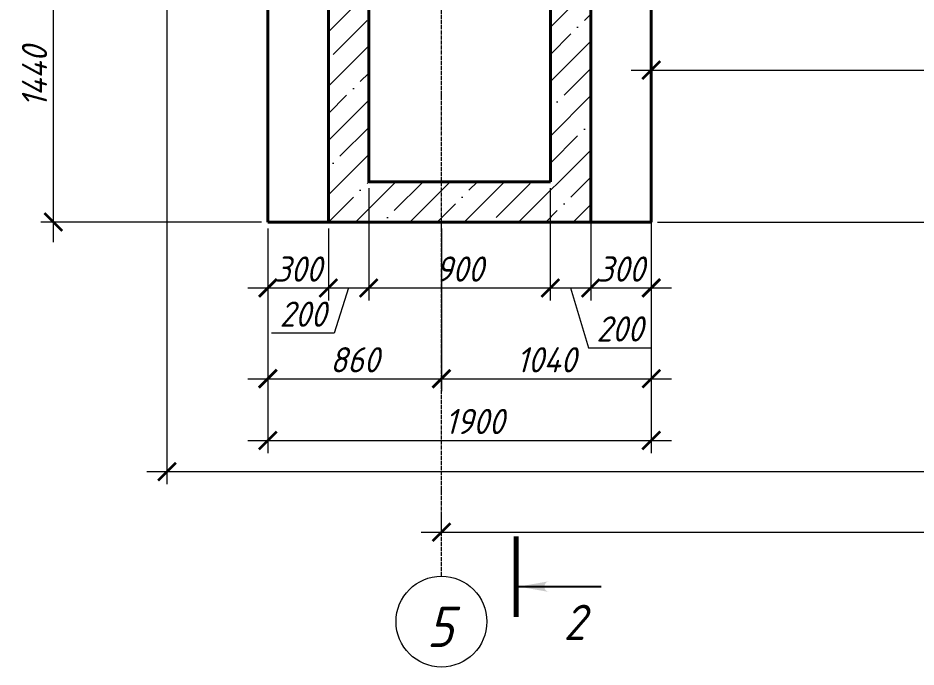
# Model space of a CAD drawing. Header units: millimetres. Extents: x 504091 to 2165846, y 135022 to 442887.
# Drawn here: x 1029664 to 1034115, y 224680 to 227897 of the extents above; entities that cross this region are included whole.
import ezdxf

# ---------------------------------------------------------------- set-up
doc = ezdxf.new("R2010")
doc.units = ezdxf.units.MM
doc.linetypes.add('ADSK_Линия сетки', pattern=[25, 20, -2.5, 0, -2.5])
doc.linetypes.add('осеваяX2', pattern=[4, 2.5, -0.5, 0.5, -0.5])
doc.layers.get('Defpoints').update_dxf_attribs({"color": 255})
doc.layers.add('PS_Обозначения', color=7, linetype='Continuous')
doc.layers.add('SGRAND', color=7, linetype='Continuous')
for name, color, linetype, lineweight in [('Монолит тонкий', 204, 'Continuous', 9), ('Оси', 165, 'осеваяX2', 13), ('Размеры КР', 164, 'Continuous', 9)]:
    doc.layers.add(name, color=color, linetype=linetype, lineweight=lineweight)
doc.styles.add('GOST 2.304_new', font='isocpeur.ttf', dxfattribs={"width": 0.9, "oblique": 15})
doc.dimstyles.new('SPDS 1_50', dxfattribs={"dimscale": 50, "dimtxt": 2.5, "dimasz": 1.77, "dimexe": 1.25, "dimexo": 0.625, "dimtad": 1, "dimdec": 0, "dimrnd": 0.001, "dimzin": 9, "dimtxsty": 'GOST 2.304_new', "dimblk": 'ARCHTICK', "dimcen": 2.5, "dimdle": 2, "dimclrt": 256, "dimadec": 0, "dimazin": 2, "dimtfac": 0.75, "dimtdec": 0, "dimtmove": 1, "dimatfit": 3, "dimfxl": 0, "dimtolj": 1, "dimlwd": 9, "dimlwe": 9, "dimarcsym": 0})

# ---------------------------------------------------------------- blocks, each defined once
blk = doc.blocks.new('_ArchTick')
at = {"color": 0, "linetype": 'ByBlock', "const_width": 0.15}
blk.add_lwpolyline([(-0.5, -0.5), (0.5, 0.5)], dxfattribs=at)
blk = doc.blocks.new('*D1857')
at = {"layer": 'Defpoints', "color": 0, "lineweight": 20, "transparency": 16777216}
for p in [(1031762.7, 225335), (1039662.7, 225348.4), (1039662.7, 225335)]:
    blk.add_point(p, dxfattribs=at)
at = {"layer": 'Размеры КР', "color": 0, "lineweight": 9, "transparency": 16777216}
for p, q in [((1031762.7, 225366.2), (1031762.7, 225410.9)), ((1039662.7, 225366.2), (1039662.7, 225410.9)), ((1031662.7, 225348.4), (1039762.7, 225348.4))]:
    blk.add_line(p, q, dxfattribs=at)
at = {"layer": 'Размеры КР', "color": 0, "lineweight": 9, "transparency": 16777216, "xscale": 88.5, "yscale": 88.5, "zscale": 88.5, "rotation": 180}
blk.add_blockref('_ArchTick', (1031762.7, 225348.4), dxfattribs=at)
at = {"layer": 'Размеры КР', "color": 0, "lineweight": 9, "transparency": 16777216, "xscale": 88.5, "yscale": 88.5, "zscale": 88.5}
blk.add_blockref('_ArchTick', (1039662.7, 225348.4), dxfattribs=at)
at = {"layer": 'Размеры КР', "lineweight": 20, "transparency": 16777216, "insert": (1035712.7, 225442.1), "char_height": 125, "width": 124.154, "attachment_point": 5, "style": 'GOST 2.304_new'}
blk.add_mtext('\\A1;7900', dxfattribs=at)
blk = doc.blocks.new('*D1860')
at = {"layer": 'Defpoints', "color": 0, "lineweight": 20, "transparency": 16777216}
for p in [(1030902.4, 226885.9), (1031762.7, 226885.9), (1031762.7, 226109.5)]:
    blk.add_point(p, dxfattribs=at)
at = {"layer": 'Размеры КР', "color": 0, "lineweight": 9, "transparency": 16777216}
for p, q in [((1030902.4, 226854.6), (1030902.4, 226047)), ((1031762.7, 226854.6), (1031762.7, 226047)), ((1030802.4, 226109.5), (1031862.7, 226109.5))]:
    blk.add_line(p, q, dxfattribs=at)
at = {"layer": 'Размеры КР', "color": 0, "lineweight": 9, "transparency": 16777216, "xscale": 88.5, "yscale": 88.5, "zscale": 88.5, "rotation": 180}
blk.add_blockref('_ArchTick', (1030902.4, 226109.5), dxfattribs=at)
at = {"layer": 'Размеры КР', "color": 0, "lineweight": 9, "transparency": 16777216, "xscale": 88.5, "yscale": 88.5, "zscale": 88.5}
blk.add_blockref('_ArchTick', (1031762.7, 226109.5), dxfattribs=at)
at = {"layer": 'Размеры КР', "lineweight": 20, "transparency": 16777216, "insert": (1031332.5, 226203.2), "char_height": 125, "attachment_point": 5, "style": 'GOST 2.304_new'}
blk.add_mtext('\\A1;860', dxfattribs=at)
blk = doc.blocks.new('*D1861')
at = {"layer": 'Defpoints', "color": 0, "lineweight": 20, "transparency": 16777216}
for p in [(1031762.7, 226885.9), (1032802.4, 226885.9), (1032802.4, 226109.5)]:
    blk.add_point(p, dxfattribs=at)
at = {"layer": 'Размеры КР', "color": 0, "lineweight": 9, "transparency": 16777216}
for p, q in [((1031762.7, 226854.6), (1031762.7, 226047)), ((1032802.4, 226854.6), (1032802.4, 226047)), ((1031662.7, 226109.5), (1032902.4, 226109.5))]:
    blk.add_line(p, q, dxfattribs=at)
at = {"layer": 'Размеры КР', "color": 0, "lineweight": 9, "transparency": 16777216, "xscale": 88.5, "yscale": 88.5, "zscale": 88.5, "rotation": 180}
blk.add_blockref('_ArchTick', (1031762.7, 226109.5), dxfattribs=at)
at = {"layer": 'Размеры КР', "color": 0, "lineweight": 9, "transparency": 16777216, "xscale": 88.5, "yscale": 88.5, "zscale": 88.5}
blk.add_blockref('_ArchTick', (1032802.4, 226109.5), dxfattribs=at)
at = {"layer": 'Размеры КР', "lineweight": 20, "transparency": 16777216, "insert": (1032282.5, 226203.2), "char_height": 125, "attachment_point": 5, "style": 'GOST 2.304_new'}
blk.add_mtext('\\A1;1040', dxfattribs=at)
blk = doc.blocks.new('*D1862')
at = {"layer": 'Defpoints', "color": 0, "lineweight": 20, "transparency": 16777216}
for p in [(1030902.4, 226885.9), (1031202.4, 226885.9), (1031202.4, 226559.2)]:
    blk.add_point(p, dxfattribs=at)
at = {"layer": 'Размеры КР', "color": 0, "lineweight": 9, "transparency": 16777216}
for p, q in [((1030902.4, 226854.6), (1030902.4, 226496.7)), ((1031202.4, 226854.6), (1031202.4, 226496.7)), ((1030802.4, 226559.2), (1031302.4, 226559.2))]:
    blk.add_line(p, q, dxfattribs=at)
at = {"layer": 'Размеры КР', "color": 0, "lineweight": 9, "transparency": 16777216, "xscale": 88.5, "yscale": 88.5, "zscale": 88.5, "rotation": 180}
blk.add_blockref('_ArchTick', (1030902.4, 226559.2), dxfattribs=at)
at = {"layer": 'Размеры КР', "color": 0, "lineweight": 9, "transparency": 16777216, "xscale": 88.5, "yscale": 88.5, "zscale": 88.5}
blk.add_blockref('_ArchTick', (1031202.4, 226559.2), dxfattribs=at)
at = {"layer": 'Размеры КР', "lineweight": 20, "transparency": 16777216, "insert": (1031052.4, 226652.9), "char_height": 125, "attachment_point": 5, "style": 'GOST 2.304_new'}
blk.add_mtext('\\A1;300', dxfattribs=at)
blk = doc.blocks.new('*D1863')
at = {"layer": 'Defpoints', "color": 0, "lineweight": 20, "transparency": 16777216}
for p in [(1031402.4, 227085.9), (1031202.4, 226885.9), (1031402.4, 226559.2)]:
    blk.add_point(p, dxfattribs=at)
at = {"layer": 'Размеры КР', "color": 0, "lineweight": 9, "transparency": 16777216}
for p, q in [((1031402.4, 227054.6), (1031402.4, 226496.7)), ((1031202.4, 226854.6), (1031202.4, 226496.7)), ((1031102.4, 226559.2), (1031502.4, 226559.2)), ((1031302.4, 226559.2), (1031230.6, 226335.7)), ((1031230.6, 226335.7), (1030920.9, 226335.7))]:
    blk.add_line(p, q, dxfattribs=at)
at = {"layer": 'Размеры КР', "color": 0, "lineweight": 9, "transparency": 16777216, "xscale": 88.5, "yscale": 88.5, "zscale": 88.5, "rotation": 180}
blk.add_blockref('_ArchTick', (1031202.4, 226559.2), dxfattribs=at)
at = {"layer": 'Размеры КР', "color": 0, "lineweight": 9, "transparency": 16777216, "xscale": 88.5, "yscale": 88.5, "zscale": 88.5}
blk.add_blockref('_ArchTick', (1031402.4, 226559.2), dxfattribs=at)
at = {"layer": 'Размеры КР', "lineweight": 20, "transparency": 16777216, "insert": (1031075.8, 226429.4), "char_height": 125, "attachment_point": 5, "style": 'GOST 2.304_new'}
blk.add_mtext('\\A1;200', dxfattribs=at)
blk = doc.blocks.new('*D1864')
at = {"layer": 'Defpoints', "color": 0, "lineweight": 20, "transparency": 16777216}
for p in [(1031402.4, 227085.9), (1032302.4, 227085.9), (1032302.4, 226559.2)]:
    blk.add_point(p, dxfattribs=at)
at = {"layer": 'Размеры КР', "color": 0, "lineweight": 9, "transparency": 16777216}
for p, q in [((1031402.4, 227054.6), (1031402.4, 226496.7)), ((1032302.4, 227054.6), (1032302.4, 226496.7)), ((1031302.4, 226559.2), (1032402.4, 226559.2))]:
    blk.add_line(p, q, dxfattribs=at)
at = {"layer": 'Размеры КР', "color": 0, "lineweight": 9, "transparency": 16777216, "xscale": 88.5, "yscale": 88.5, "zscale": 88.5, "rotation": 180}
blk.add_blockref('_ArchTick', (1031402.4, 226559.2), dxfattribs=at)
at = {"layer": 'Размеры КР', "color": 0, "lineweight": 9, "transparency": 16777216, "xscale": 88.5, "yscale": 88.5, "zscale": 88.5}
blk.add_blockref('_ArchTick', (1032302.4, 226559.2), dxfattribs=at)
at = {"layer": 'Размеры КР', "lineweight": 20, "transparency": 16777216, "insert": (1031852.4, 226652.9), "char_height": 125, "attachment_point": 5, "style": 'GOST 2.304_new'}
blk.add_mtext('\\A1;900', dxfattribs=at)
blk = doc.blocks.new('*D1865')
at = {"layer": 'Defpoints', "color": 0, "lineweight": 20, "transparency": 16777216}
for p in [(1032302.4, 227085.9), (1032502.4, 227085.9), (1032502.4, 226559.2)]:
    blk.add_point(p, dxfattribs=at)
at = {"layer": 'Размеры КР', "color": 0, "lineweight": 9, "transparency": 16777216}
for p, q in [((1032302.4, 227054.6), (1032302.4, 226496.7)), ((1032502.4, 227054.6), (1032502.4, 226496.7)), ((1032202.4, 226559.2), (1032602.4, 226559.2)), ((1032402.4, 226559.2), (1032491.5, 226262.3)), ((1032491.5, 226262.3), (1032801.2, 226262.3))]:
    blk.add_line(p, q, dxfattribs=at)
at = {"layer": 'Размеры КР', "color": 0, "lineweight": 9, "transparency": 16777216, "xscale": 88.5, "yscale": 88.5, "zscale": 88.5, "rotation": 180}
blk.add_blockref('_ArchTick', (1032302.4, 226559.2), dxfattribs=at)
at = {"layer": 'Размеры КР', "color": 0, "lineweight": 9, "transparency": 16777216, "xscale": 88.5, "yscale": 88.5, "zscale": 88.5}
blk.add_blockref('_ArchTick', (1032502.4, 226559.2), dxfattribs=at)
at = {"layer": 'Размеры КР', "lineweight": 20, "transparency": 16777216, "insert": (1032646.3, 226356.1), "char_height": 125, "attachment_point": 5, "style": 'GOST 2.304_new'}
blk.add_mtext('\\A1;200', dxfattribs=at)
blk = doc.blocks.new('*D1866')
at = {"layer": 'Defpoints', "color": 0, "lineweight": 20, "transparency": 16777216}
for p in [(1032502.4, 227085.9), (1032802.4, 226995.8), (1032802.4, 226559.2)]:
    blk.add_point(p, dxfattribs=at)
at = {"layer": 'Размеры КР', "color": 0, "lineweight": 9, "transparency": 16777216}
for p, q in [((1032502.4, 227054.6), (1032502.4, 226496.7)), ((1032802.4, 226964.6), (1032802.4, 226496.7)), ((1032402.4, 226559.2), (1032902.4, 226559.2))]:
    blk.add_line(p, q, dxfattribs=at)
at = {"layer": 'Размеры КР', "color": 0, "lineweight": 9, "transparency": 16777216, "xscale": 88.5, "yscale": 88.5, "zscale": 88.5, "rotation": 180}
blk.add_blockref('_ArchTick', (1032502.4, 226559.2), dxfattribs=at)
at = {"layer": 'Размеры КР', "color": 0, "lineweight": 9, "transparency": 16777216, "xscale": 88.5, "yscale": 88.5, "zscale": 88.5}
blk.add_blockref('_ArchTick', (1032802.4, 226559.2), dxfattribs=at)
at = {"layer": 'Размеры КР', "lineweight": 20, "transparency": 16777216, "insert": (1032652.4, 226652.9), "char_height": 125, "attachment_point": 5, "style": 'GOST 2.304_new'}
blk.add_mtext('\\A1;300', dxfattribs=at)
blk = doc.blocks.new('*D1867')
at = {"layer": 'Defpoints', "color": 0, "lineweight": 20, "transparency": 16777216}
for p in [(1030902.4, 226239.2), (1032802.4, 226239.2), (1032802.4, 225803.6)]:
    blk.add_point(p, dxfattribs=at)
at = {"layer": 'Размеры КР', "color": 0, "lineweight": 9, "transparency": 16777216}
for p, q in [((1030902.4, 226208), (1030902.4, 225741.1)), ((1032802.4, 226208), (1032802.4, 225741.1)), ((1030802.4, 225803.6), (1032902.4, 225803.6))]:
    blk.add_line(p, q, dxfattribs=at)
at = {"layer": 'Размеры КР', "color": 0, "lineweight": 9, "transparency": 16777216, "xscale": 88.5, "yscale": 88.5, "zscale": 88.5, "rotation": 180}
blk.add_blockref('_ArchTick', (1030902.4, 225803.6), dxfattribs=at)
at = {"layer": 'Размеры КР', "color": 0, "lineweight": 9, "transparency": 16777216, "xscale": 88.5, "yscale": 88.5, "zscale": 88.5}
blk.add_blockref('_ArchTick', (1032802.4, 225803.6), dxfattribs=at)
at = {"layer": 'Размеры КР', "lineweight": 20, "transparency": 16777216, "insert": (1031927.2, 225897.4), "char_height": 125, "attachment_point": 5, "style": 'GOST 2.304_new'}
blk.add_mtext('\\A1;1900', dxfattribs=at)
blk = doc.blocks.new('*D1868')
at = {"layer": 'Defpoints', "color": 0, "lineweight": 20, "transparency": 16777216}
for p in [(1029839.6, 228325.6), (1030902.4, 228325.6), (1030902.4, 226885.9)]:
    blk.add_point(p, dxfattribs=at)
at = {"layer": 'Размеры КР', "color": 0, "lineweight": 9, "transparency": 16777216}
for p, q in [((1029839.6, 226785.9), (1029839.6, 228425.6)), ((1030871.2, 228325.6), (1029777.1, 228325.6)), ((1030871.2, 226885.9), (1029777.1, 226885.9))]:
    blk.add_line(p, q, dxfattribs=at)
at = {"layer": 'Размеры КР', "color": 0, "lineweight": 9, "transparency": 16777216, "xscale": 88.5, "yscale": 88.5, "zscale": 88.5}
for p, rotation in [((1029839.6, 228325.6), 90), ((1029839.6, 226885.9), 270)]:
    blk.add_blockref('_ArchTick', p, dxfattribs=dict(at, rotation=rotation))
at = {"layer": 'Размеры КР', "lineweight": 20, "transparency": 16777216, "insert": (1029745.8, 227605.7), "char_height": 125, "attachment_point": 5, "rotation": 90, "style": 'GOST 2.304_new'}
blk.add_mtext('\\A1;1440', dxfattribs=at)
blk = doc.blocks.new('*D1895')
at = {"layer": 'Defpoints', "color": 0, "lineweight": 20, "transparency": 16777216}
for p in [(1039522.5, 228785.9), (1030402.4, 228683.5), (1039522.5, 225648.7)]:
    blk.add_point(p, dxfattribs=at)
at = {"layer": 'Размеры КР', "color": 0, "lineweight": 9, "transparency": 16777216}
for p, q in [((1039522.5, 228754.6), (1039522.5, 225586.2)), ((1030402.4, 228652.3), (1030402.4, 225586.2)), ((1030302.4, 225648.7), (1039622.5, 225648.7))]:
    blk.add_line(p, q, dxfattribs=at)
at = {"layer": 'Размеры КР', "color": 0, "lineweight": 9, "transparency": 16777216, "xscale": 88.5, "yscale": 88.5, "zscale": 88.5, "rotation": 180}
blk.add_blockref('_ArchTick', (1030402.4, 225648.7), dxfattribs=at)
at = {"layer": 'Размеры КР', "color": 0, "lineweight": 9, "transparency": 16777216, "xscale": 88.5, "yscale": 88.5, "zscale": 88.5}
blk.add_blockref('_ArchTick', (1039522.5, 225648.7), dxfattribs=at)
at = {"layer": 'Размеры КР', "lineweight": 20, "transparency": 16777216, "insert": (1034962.5, 225742.4), "char_height": 125, "attachment_point": 5, "style": 'GOST 2.304_new'}
blk.add_mtext('\\A1;9120', dxfattribs=at)
blk = doc.blocks.new('*D1907')
at = {"layer": 'Defpoints', "color": 0, "lineweight": 20, "transparency": 16777216}
for p in [(1032802.4, 228785.9), (1039522.5, 228785.9), (1039522.5, 227639.3)]:
    blk.add_point(p, dxfattribs=at)
at = {"layer": 'Размеры КР', "color": 0, "lineweight": 9, "transparency": 16777216}
for p, q in [((1032802.4, 228754.6), (1032802.4, 227576.8)), ((1039522.5, 228754.6), (1039522.5, 227576.8)), ((1032702.4, 227639.3), (1039622.5, 227639.3))]:
    blk.add_line(p, q, dxfattribs=at)
at = {"layer": 'Размеры КР', "color": 0, "lineweight": 9, "transparency": 16777216, "xscale": 88.5, "yscale": 88.5, "zscale": 88.5, "rotation": 180}
blk.add_blockref('_ArchTick', (1032802.4, 227639.3), dxfattribs=at)
at = {"layer": 'Размеры КР', "color": 0, "lineweight": 9, "transparency": 16777216, "xscale": 88.5, "yscale": 88.5, "zscale": 88.5}
blk.add_blockref('_ArchTick', (1039522.5, 227639.3), dxfattribs=at)
at = {"layer": 'Размеры КР', "lineweight": 20, "transparency": 16777216, "insert": (1036162.5, 227733.1), "char_height": 125, "attachment_point": 5, "style": 'GOST 2.304_new'}
blk.add_mtext('\\A1;6720', dxfattribs=at)
blk = doc.blocks.new('*D1909')
at = {"layer": 'Defpoints', "color": 0, "lineweight": 20, "transparency": 16777216}
for p in [(1032802.4, 230985.9), (1040471.7, 230985.9), (1032802.4, 226885.9)]:
    blk.add_point(p, dxfattribs=at)
at = {"layer": 'Размеры КР', "color": 0, "lineweight": 9, "transparency": 16777216}
for p, q in [((1040471.7, 226785.9), (1040471.7, 231085.9)), ((1032833.7, 230985.9), (1040534.2, 230985.9)), ((1032833.7, 226885.9), (1040534.2, 226885.9))]:
    blk.add_line(p, q, dxfattribs=at)
at = {"layer": 'Размеры КР', "color": 0, "lineweight": 9, "transparency": 16777216, "xscale": 88.5, "yscale": 88.5, "zscale": 88.5}
for p, rotation in [((1040471.7, 230985.9), 90), ((1040471.7, 226885.9), 270)]:
    blk.add_blockref('_ArchTick', p, dxfattribs=dict(at, rotation=rotation))
at = {"layer": 'Размеры КР', "lineweight": 20, "transparency": 16777216, "insert": (1040377.9, 228935.9), "char_height": 125, "attachment_point": 5, "rotation": 90, "style": 'GOST 2.304_new'}
blk.add_mtext('\\A1;4100', dxfattribs=at)

msp = doc.modelspace()

# ---------------------------------------------------------------- hatches: boundary and pattern name
at = {"layer": 'PS_Обозначения', "ltscale": 50}
msp.add_hatch(color=256, dxfattribs=at).paths.add_polyline_path([(1032145.0509, 225078.9181), (1032295.0509, 225052.5181, -0.839099631), (1032295.0509, 225105.3181)], flags=0)
at = {"layer": 'SGRAND', "lineweight": 20}
h = msp.add_hatch(dxfattribs=at)
h.set_pattern_fill('ANSI35', color=256, scale=30)
h.paths.add_polyline_path([(1039522.5307, 230385.88), (1032502.4117, 230385.88), (1032502.4117, 230475.5539), (1032302.4117, 230475.5539), (1032302.4117, 229085.8765), (1031762.6815, 229085.8765), (1031762.6815, 228885.8765), (1032302.4117, 228885.8765), (1032302.4117, 228325.5539), (1032502.4117, 228325.5539), (1032502.4117, 229085.88), (1039522.5307, 229085.88)])
h.paths.add_polyline_path([(1034502.5307, 230185.88), (1034502.5307, 229285.88), (1032502.4117, 229285.88), (1032502.4117, 230185.88)], flags=16)
h.paths.add_polyline_path([(1034702.5307, 230185.88), (1037122.5307, 230185.88), (1037122.5307, 229285.88), (1034702.5307, 229285.88)], flags=16)
h.paths.add_polyline_path([(1035377.91, 229838.8267), (1036058.4089, 229838.8267), (1036058.4089, 229594.0682), (1035377.91, 229594.0682)], flags=0)
h.paths.add_polyline_path([(1037322.5307, 230185.88), (1039322.5307, 230185.88), (1039322.5307, 229285.88), (1037322.5307, 229285.88)], flags=16)
h.paths.add_polyline_path([(1032502.4117, 230685.88), (1031762.6815, 230685.88), (1031762.6815, 230485.88), (1032302.4117, 230485.88), (1032302.4117, 230475.5539), (1032502.4117, 230475.5539)])
h.paths.add_polyline_path([(1031762.6815, 230685.88), (1030702.4117, 230685.88), (1030702.4117, 230475.5539), (1030902.4117, 230475.5539), (1030902.4117, 230485.88), (1031762.6815, 230485.88)])
h.paths.add_polyline_path([(1030902.4117, 230475.5539), (1030702.4117, 230475.5539), (1030702.4117, 228885.8765), (1031202.4117, 228885.8765), (1031202.4117, 228325.5539), (1031402.4117, 228325.5539), (1031402.4117, 228885.8765), (1031762.6815, 228885.8765), (1031762.6815, 229085.8765), (1030902.4117, 229085.8765)])
h.paths.add_polyline_path([(1031402.4117, 228325.5539), (1031202.4117, 228325.5539), (1031202.4117, 226885.8765), (1031762.6815, 226885.8765), (1031762.6815, 227085.8765), (1031402.4117, 227085.8765)])
h.paths.add_polyline_path([(1032502.4117, 228325.5539), (1032302.4117, 228325.5539), (1032302.4117, 227085.8765), (1031762.6815, 227085.8765), (1031762.6815, 226885.8765), (1032502.4117, 226885.8765)])
h.paths.add_polyline_path([(1035372.374, 229556.1138), (1035987.374, 229556.1138), (1036083.1509, 229913.5582), (1035468.1509, 229913.5582)], flags=8)

# ---------------------------------------------------------------- linework, layer by layer
at = {"layer": 'PS_Обозначения', "ltscale": 50}
msp.add_lwpolyline([(1032132.5509, 225328.9181, 25, 25, 0), (1032132.5509, 224928.9181, 0, 0, 0)], format="xyseb", dxfattribs=at)
msp.add_lwpolyline([(1032145.0509, 225078.9181), (1032554.942, 225078.9181)], dxfattribs=at)
at = {"layer": 'Монолит тонкий', "lineweight": 40, "ltscale": 100}
for p, q in [((1032502.4117, 226885.8765), (1032502.4117, 229085.88)), ((1031202.4117, 226885.8765), (1031202.4117, 228885.8765)), ((1031402.4117, 227085.8765), (1031402.4117, 228885.8765)), ((1032302.4117, 227085.8765), (1032302.4117, 228885.8765)), ((1032802.4117, 226885.8765), (1032802.4117, 228785.88)), ((1030902.4117, 226885.8765), (1030902.4117, 228585.8765)), ((1032302.4117, 227085.8765), (1031402.4117, 227085.8765)), ((1032802.4117, 226885.8765), (1030902.4117, 226885.8765))]:
    msp.add_line(p, q, dxfattribs=at)
at = {"layer": 'Оси', "linetype": 'ADSK_Линия сетки'}
msp.add_line((1031762.6815, 225130.3042), (1031762.6815, 230985.88), dxfattribs=at)
at = {"layer": 'Размеры КР', "lineweight": 20}
msp.add_circle((1031762.6815, 224905.3042), 225, dxfattribs=at)

# ---------------------------------------------------------------- texts
at = {"layer": 'PS_Обозначения', "style": 'GOST 2.304_new', "oblique": 15, "width": 0.9}
msp.add_text('2', height=175, dxfattribs=at).set_placement((1032367.7902, 224814.3812))
at = {"layer": 'Оси', "insert": (1031755.4714, 224879.7283), "char_height": 200, "width": 245.7, "attachment_point": 5, "line_spacing_factor": 1.022766, "style": 'GOST 2.304_new'}
msp.add_mtext('\\pt51.428,102.858,154.286,205.714,257.142,308.572,360,411.428,462.858,514.286,565.714,617.142,668.572,720,771.428,822.858,874.286,925.714,977.142,1028.572,1080,1131.428,1182.858,1234.286,1285.714,1337.142,1388.572,1440,1491.428,1542.858,1594.286,1645.714;5', dxfattribs=at)

# ---------------------------------------------------------------- dimensions: what is measured, and where the dimension line sits
at = {"layer": 'Размеры КР', "lineweight": 20}
for base, p1, p2, picture, middle in [((1040471.675, 230985.88), (1032802.4117, 226885.8765), (1032802.4117, 230985.88), '*D1909', (1040377.925, 228935.8783)), ((1029839.5652, 228325.5539), (1030902.4117, 226885.8765), (1030902.4117, 228325.5539), '*D1868', (1029745.8152, 227605.7152))]:
    dim = msp.add_linear_dim(base=base, p1=p1, p2=p2, angle=90, dimstyle='SPDS 1_50', dxfattribs=at)
    dim.commit()
    dim.dimension.update_dxf_attribs({"geometry": picture, "text_midpoint": middle})
for base, p1, p2, picture, middle in [((1039522.5307, 225648.6601), (1030402.4117, 228683.5304), (1039522.5307, 228785.88), '*D1895', (1034962.4712, 225742.4101)), ((1039522.5307, 227639.3317), (1032802.4117, 228785.88), (1039522.5307, 228785.88), '*D1907', (1036162.4712, 227733.0817)), ((1032302.4117, 226559.199), (1031402.4117, 227085.8765), (1032302.4117, 227085.8765), '*D1864', (1031852.4117, 226652.949)), ((1032502.4117, 226559.199), (1032302.4117, 227085.8765), (1032502.4117, 227085.8765), '*D1865', (1032522.7242, 226356.074)), ((1031762.6815, 226109.4966), (1030902.4117, 226885.8765), (1031762.6815, 226885.8765), '*D1860', (1031332.5466, 226203.2466)), ((1032802.4117, 226109.4966), (1031762.6815, 226885.8765), (1032802.4117, 226885.8765), '*D1861', (1032282.5466, 226203.2466)), ((1039662.6815, 225348.3531), (1031762.6815, 225334.9779), (1039662.6815, 225334.9779), '*D1857', (1035712.6815, 225442.1031))]:
    dim = msp.add_linear_dim(base=base, p1=p1, p2=p2, dimstyle='SPDS 1_50', dxfattribs=at)
    dim.commit()
    dim.dimension.update_dxf_attribs({"geometry": picture, "text_midpoint": middle})
for base, p1, p2, picture, middle in [((1031402.4117, 226559.199), (1031202.4117, 226885.8765), (1031402.4117, 227085.8765), '*D1863', (1031199.3838, 226335.6724)), ((1032802.4117, 226559.199), (1032502.4117, 227085.8765), (1032802.4117, 226995.801), '*D1866', (1032652.4117, 226559.199)), ((1031202.4117, 226559.199), (1030902.4117, 226885.8765), (1031202.4117, 226885.8765), '*D1862', (1031052.4117, 226559.199)), ((1032802.4117, 225803.6082), (1030902.4117, 226239.2224), (1032802.4117, 226239.2224), '*D1867', (1031927.209, 225803.6082))]:
    dim = msp.add_linear_dim(base=base, p1=p1, p2=p2, dimstyle='SPDS 1_50', dxfattribs=at)
    dim.commit()
    dim.dimension.update_dxf_attribs({"geometry": picture, "text_midpoint": middle, "dimtype": 160})

doc.saveas('drawing.dxf')
